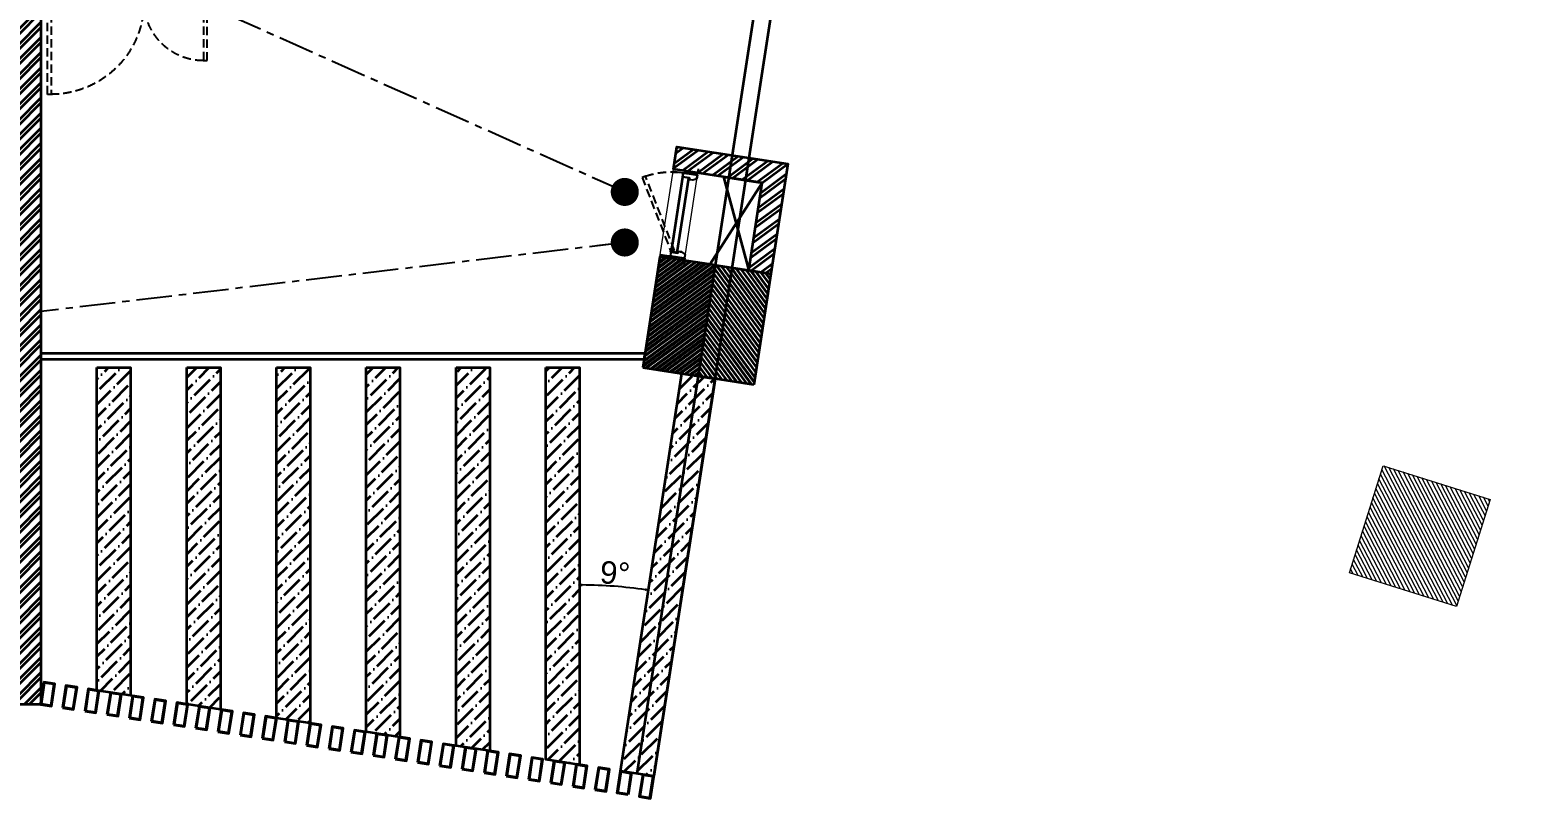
# Model space of a CAD drawing. Header units: millimetres. Extents: x 263321 to 4958806, y 33647 to 987811.
# Drawn here: x 2407852 to 2421064, y 453546 to 460394 of the extents above; entities that cross this region are included whole.
import ezdxf

# ---------------------------------------------------------------- set-up
doc = ezdxf.new("R2010")
doc.units = ezdxf.units.MM
doc.header["$PDMODE"] = 3
for name, pattern in [('CENTER', [50.800000000000004, 31.75, -6.349999999999999, 6.349999999999999, -6.349999999999999]), ('HIDDEN', [0.375, 0.25, -0.125]), ('HIDDEN2', [0.1875, 0.125, -0.0625])]:
    doc.linetypes.add(name, pattern=pattern)
for name, color, linetype, lineweight in [('A-PLAN-COLUMN', 3, 'Continuous', 0), ('A-PLAN-RCC-HATCH', 8, 'Continuous', 13), ('A-PLAN-THIN', 251, 'Continuous', 15), ('Base 7th & 9th', 250, 'Continuous', 35)]:
    doc.layers.add(name, color=color, linetype=linetype, lineweight=lineweight)
doc.layers.add('A-PLAN-DOOR', color=7, linetype='Continuous')
doc.layers.add('FLOORING TOA', color=7, linetype='Continuous')
doc.styles.get("Standard").update_dxf_attribs({"font": 'arial.ttf'})
doc.dimstyles.new('DIM40', dxfattribs={"dimtxt": 80, "dimasz": 20, "dimexe": 30, "dimexo": 25, "dimgap": 20, "dimtad": 1, "dimdec": 0, "dimzin": 0, "dimdsep": 46, "dimtxsty": 'Standard', "dimblk1": 'DOT', "dimblk2": 'DOT', "dimsah": 1, "dimcen": 0.09, "dimclrd": 1, "dimclre": 1, "dimclrt": 2, "dimadec": 0, "dimazin": 0, "dimtfac": 1, "dimtdec": 0, "dimtofl": 0, "dimtmove": 0, "dimatfit": 0, "dimldrblk": 'DOT', "dimfxl": 1, "dimtolj": 1, "dimtzin": 0, "dimarcsym": 0})
doc.dimstyles.new('RSP 250', dxfattribs={"dimtxt": 225, "dimasz": 50, "dimexe": 0, "dimexo": 0, "dimgap": 25, "dimtad": 1, "dimdsep": 46, "dimtxsty": 'Standard', "dimblk": 'DOT', "dimcen": 2.5, "dimclrd": 256, "dimclre": 256, "dimclrt": 4, "dimadec": 0, "dimazin": 0, "dimtfac": 1, "dimtmove": 0, "dimatfit": 3, "dimfxl": 1, "dimarcsym": 0})
pattern_1 = [(45, (2173251.630517745, 180883.0592602555), (42.09495056751167, 154.3481520808761), [198.4375, -39.6875, 0, -39.6875])]

# ---------------------------------------------------------------- blocks, each defined once
blk = doc.blocks.new('A$C3F28102C')
at = {"layer": 'A-PLAN-DOOR'}
h = blk.add_hatch(dxfattribs=at)
h.set_pattern_fill('ANSI31', color=256, style=0)
h.set_pattern_definition([(315, (-1529.32827185787, 1000.113489037183), (-0.4419417382415923, -0.4419417382415923), [])])
h.paths.add_polyline_path([(1.308630814251955, -14.93702832111739), (0, -14.93702832111739), (0, 0), (1.308630814251955, 0)])
h.paths.add_polyline_path([(1.308630814251955, 0.2026889373883023), (1.308630814251955, 0), (0, 0), (0, 1.053679621880289, 0.1157286097553703)])
h.paths.add_polyline_path([(4.936053944431478, -14.93702832111739), (3.627423130179522, -14.93702832111739), (3.627423130179522, 1.45519e-11), (4.936053944431478, 1.45519e-11)])
h.paths.add_polyline_path([(4.936053944431478, 1.45519e-11), (3.627423130179522, 1.45519e-11), (3.627423130179522, 0.2026889373883023, 0.1157286097553703), (4.936053944431478, 1.053679621880289)])
at = {"layer": 'A-PLAN-DOOR', "color": 2}
for points in [[(1.308630814251955, 0.2026889373883023), (1.308630814251955, -14.93702832111739), (0, -14.93702832111739), (0, 1.053679621880289)], [(3.627423130179522, 0.2026889373883023), (3.627423130179522, -14.93702832111739), (4.936053944431478, -14.93702832111739), (4.936053944431478, 1.053679621880289)]]:
    blk.add_lwpolyline(points, dxfattribs=at)
for radius in [3.417261628533555, 2.417261628533555]:
    blk.add_circle((2.468026972201187, 3.417261628550475), radius, dxfattribs=at)
blk = doc.blocks.new('shaft door 750')
at = {"layer": 'A-PLAN-DOOR'}
for p, q in [((335.4779689526185, 59.84042553193285), (-335.4779689526204, 59.84042553170002)), ((-335.4779689525039, 0), (-335.4779689525039, 59.84042553193285)), ((335.4779689526185, 53.35771276598098), (-335.4779689526204, 53.35771276571904)), ((335.4779689525021, 6.482712765951874), (-335.4779689525039, 6.48271276592277)), ((335.4779689525021, 0), (-335.4779689525039, 0)), ((335.4779689525021, 0), (335.4779689526185, 59.84042553193285)), ((-374.0026595745021, -69.81382978725014), (-374.0026595745021, -64.82712765951874)), ((-374.0026595745021, -64.82712765951874), (-374.0026595745021, -69.81382978716283))]:
    blk.add_line(p, q, dxfattribs=at)
at = {"layer": 'A-PLAN-DOOR', "linetype": 'HIDDEN', "ltscale": 300}
blk.add_lwpolyline([(336.7831193658058, 59.84042553204927), (320.3270023444202, 31.33759475589613), (-295.2315388664156, 386.7304842259618), (-278.7754218451464, 415.2333150020859)], close=True, dxfattribs=at)
at = {"layer": 'A-PLAN-DOOR'}
for points in [[(-375.0000000000018, 149.975109298015), (-375.0000000000018, 149.975109298015), (-375.0000000000018, -70.02489070291631), (-430.0000000000018, -70.02489070291631)], [(375, 150.1861702136812), (375, 150.1861702136812), (375, -70.02489070291631), (430, -70.02489070291631)]]:
    blk.add_lwpolyline(points, dxfattribs=at)
for points in [[(-375.0000000000018, 51.86170212764409), (-374.0026595745021, 51.86170212764409), (-374.0026595745021, -61.83510638296138), (-375.0000000000018, -61.83510638296138)], [(-372.5066489361943, 58.34441489362507), (-340.5917553190393, 58.34441489362507), (-340.5917553190393, -3.490691489394521), (-325.6316489360779, -3.490691489365418), (-325.6316489360779, -34.7065720158862), (-340.2383913843678, -68.31781914905878), (-372.5066489361943, -68.31781914888415), (-372.5066489361943, -59.84042553184554), (-374.0026595745021, -59.84042553184554), (-374.0026595745021, -61.83510638296138), (-374.0026595745021, -69.81382978716283), (-339.0957446808479, -69.81382978736656), (-324.1356382977701, -34.90691489368328), (-324.1356382977701, -1.994680851057637), (-339.0957446807315, -1.994680851086741), (-339.0957446807315, 59.84042553190375), (-374.0026595745021, 59.84042553190375), (-374.0026595745021, 49.86702127658646), (-372.5066489361943, 49.86702127658646)], [(372.5066489361925, 58.34441489359597), (340.5917553190375, 58.34441489359597), (340.5917553190375, -3.490691489394521), (325.6316489361925, -3.490691489365418), (325.6316489361925, -34.7065720158862), (340.2383913844824, -68.31781914905878), (372.5066489361925, -68.31781914888415), (372.5066489361925, -59.84042553184554), (374.0026595745003, -59.84042553184554), (374.0026595745003, -61.83510638296138), (374.0026595745003, -69.81382978716283), (339.0957446808461, -69.81382978736656), (324.1356382978847, -34.90691489371238), (324.1356382978847, -1.994680851057637), (339.0957446808461, -1.994680851086741), (339.0957446808461, 59.84042553190375), (374.0026595745003, 59.84042553190375), (374.0026595745003, 49.86702127658646), (372.5066489361925, 49.86702127658646)], [(375, 51.86170212764409), (374.0026595745003, 51.86170212764409), (374.0026595745003, -61.83510638296138), (375, -61.83510638296138)]]:
    blk.add_lwpolyline(points, close=True, dxfattribs=at)
at = {"layer": 'A-PLAN-DOOR', "linetype": 'HIDDEN', "ltscale": 300}
blk.add_arc((337.582099616644, 59.84042553184554), 711.584759191056, 152.6806579122814, 180, dxfattribs=at)
at = {"layer": 'A-PLAN-THIN'}
for p, q in [((395.0000000614673, 149.9751092970837), (-394.999999929687, 149.9751092970837)), ((375, -70.02489070291631), (-375.0000000000018, -70.02489070291631))]:
    blk.add_line(p, q, dxfattribs=at)
at = {"layer": 'A-PLAN-DOOR', "xscale": -0.9973404255317604, "yscale": 0.9973404255317604, "zscale": 0.9973404255317604}
blk.add_blockref('A$C3F28102C', (339.0957446808461, 59.84042553190375), dxfattribs=at)
blk = doc.blocks.new('Door 1500 mm')
at = {"layer": 'A-PLAN-DOOR'}
for p, q in [((-749.00181488198, 144.7368421050487), (-749.00181488198, 149.7277676948579)), ((749.0018148820382, 144.7368421050487), (749.0018148820382, 149.7277676948579)), ((710.4444959679386, 59.89110707782675), (-710.4444959679677, 59.89110707782675)), ((-710.4444959679677, 59.89110707782675), (-710.4444959680258, -2.328306e-10)), ((710.4444959679386, 53.40290381107479), (-710.4444959680258, 53.40290381107479)), ((710.4444959679968, 6.488203266519121), (-710.444495968084, 6.488203267101198)), ((710.4444959680258, -2.328306e-10), (-710.4444959680258, 2.328306e-10)), ((-150, -1.164153e-10), (-150, 53.40290381107479)), ((710.4444959679386, 59.89110707782675), (710.4444959680258, -2.328306e-10))]:
    blk.add_line(p, q, dxfattribs=at)
for points in [[(-750, -90.2722323050257), (-750, -90.2722323050257), (-750, 149.7277676948579), (-851, 149.7277676948579)], [(750, -89.27223230502567), (749.9999999999707, 149.7277676948579), (851, 149.7277676948579)]]:
    blk.add_lwpolyline(points, dxfattribs=at)
for points in [[(-750, 7.985480943578295), (-749.0018148820382, 7.985480943578295), (-749.00181488198, 141.7422867511632), (-749.9999999999417, 141.7422867511632)], [(-747.5045372050662, 1.497277676709927), (-715.5626134299963, 1.497277676709927), (-715.5626134299963, 63.3847549908096), (-700.5898366605687, 63.38475499069317), (-700.5898366605687, 94.62707364954984), (-715.2089502156305, 148.230490018148), (-747.5045372050081, 148.2304900179151), (-747.5045372050081, 139.7459165151231), (-749.00181488198, 139.7459165151231), (-749.00181488198, 141.7422867511632), (-749.00181488198, 149.7277676948579), (-714.0653357531118, 149.7277676950907), (-699.0925589835388, 94.82758620672392), (-699.092558983597, 61.88747731375042), (-714.0653357531118, 61.88747731375042), (-714.0653357531118, -2.328306e-10), (-749.0018148820382, -2.328306e-10), (-749.0018148820382, 9.981851179501971), (-747.5045372050662, 9.981851179501971)], [(747.5045372050954, 1.497277676709927), (715.5626134300255, 1.497277676709927), (715.5626134300255, 63.38475499069317), (700.5898366605105, 63.38475499069317), (700.5898366605105, 94.62707364954984), (715.2089502155723, 148.2304900180315), (747.5045372050954, 148.2304900179151), (747.5045372050954, 139.7459165151231), (749.0018148820382, 139.7459165151231), (749.0018148820382, 141.7422867511632), (749.0018148820382, 149.7277676948579), (714.0653357531992, 149.7277676950907), (699.0925589835678, 94.82758620672392), (699.0925589835678, 61.88747731375042), (714.0653357530538, 61.88747731375042), (714.0653357530538, -2.328306e-10), (749.0018148820382, -2.328306e-10), (749.0018148820382, 9.981851179501971), (747.5045372050954, 9.981851179501971)], [(750, 7.985480943578295), (749.0018148820382, 7.985480943578295), (749.0018148820382, 141.7422867511632), (750.0000000000291, 141.7422867511632)]]:
    blk.add_lwpolyline(points, close=True, dxfattribs=at)
at = {"layer": 'A-PLAN-DOOR', "linetype": 'HIDDEN', "ltscale": 300}
for points in [[(-711.7507517717313, -6.987295825965703), (-678.810642878816, -6.987295825965703), (-678.810642878816, -534.8172566570573), (-711.7507517717604, -534.8172566570573)], [(711.7507517716731, -6.987295825965703), (678.8106428787578, -6.987295825965703), (678.8106428793398, -835.8273914135061), (711.7507517722551, -835.8273914135061)]]:
    blk.add_lwpolyline(points, close=True, dxfattribs=at)
for centre, radius, start, end in [((-678.8106428788743, -6.987295825965703), 528.8568032321253, 270, 0.7570181674091858), ((678.8106428787578, -6.987295825965703), 828.840095586648, 179.5169788418719, 269.9999999983326)]:
    blk.add_arc(centre, radius, start, end, dxfattribs=at)
at = {"layer": 'A-PLAN-DOOR', "extrusion": (0, 0, -1), "yscale": 0.9981851179673188, "zscale": -0.9981851179673188, "rotation": 180}
for p, xscale in [((714.065335753141, -2.328306e-10), 0.9981851179673188), ((-714.0653357530538, -2.328306e-10), -0.9981851179673188)]:
    blk.add_blockref('A$C3F28102C', p, dxfattribs=dict(at, xscale=xscale))
blk = doc.blocks.new('_DOT')
at = {"color": 0, "linetype": 'ByBlock'}
blk.add_line((-0.5, 0), (-1, 0), dxfattribs=at)
at = {"color": 0, "linetype": 'ByBlock', "const_width": 0.5}
blk.add_lwpolyline([(-0.25, 0, 1), (0.25, 0, 1)], format="xyb", close=True, dxfattribs=at)
blk = doc.blocks.new('*D319')
at = {"layer": 'Base 7th & 9th', "lineweight": -2, "transparency": 16777216}
blk.add_arc((2412751.630517571, 451417.1316742055), 4029.940417010977, 81.59835033620118, 89.6445612995569, dxfattribs=at)
at = {"layer": 'Defpoints', "color": 0, "linetype": 'HIDDEN2', "transparency": 16777216}
for p in [(2412751.63051757, 457383.0592602555), (2413662.421928046, 457329.7732790946), (2413161.544481245, 455426.1702506029), (2412751.63051757, 453846.0196490097), (2413117.107439544, 453789.72108341)]:
    blk.add_point(p, dxfattribs=at)
at = {"layer": 'Base 7th & 9th', "linetype": 'HIDDEN2', "lineweight": -2, "transparency": 16777216, "xscale": 25, "yscale": 25, "zscale": 25}
for p, rotation in [((2412751.63051757, 455447.0720912163), 179.8222806497797), ((2413365.171457977, 455400.09379794), 351.4206309859784)]:
    blk.add_blockref('_DOT', p, dxfattribs=dict(at, rotation=rotation))
at = {"layer": 'Base 7th & 9th', "color": 4, "linetype": 'HIDDEN2', "transparency": 16777216, "insert": (2413068.240135542, 455552.0831423071), "char_height": 200, "attachment_point": 5, "rotation": 355.6214558178753}
blk.add_mtext('9°', dxfattribs=at)
blk = doc.blocks.new('Columns')
at = {"layer": 'A-PLAN-RCC-HATCH'}
h = blk.add_hatch(dxfattribs=at)
h.set_pattern_fill('ANSI31', color=256, scale=250, angle=-8.757088364219028, style=0)
h.set_pattern_definition([(36.24291163578097, (380108.4672578909, -683846.949732804), (-18.47530857210077, 25.20367975446561), [])])
h.paths.add_polyline_path([(35404.57668015733, -31462.99252305331), (35898.74802161427, -31539.11535328347), (36050.99368207483, -30550.7726703689), (35556.82234061742, -30474.64984013862)])
h = blk.add_hatch(dxfattribs=at)
h.set_pattern_fill('ANSI31', color=256, scale=250, angle=-8.757088364219028, style=0)
h.set_pattern_definition([(126.2429116357225, (-488660.9489015883, -550020.5190443461), (25.20367975448447, 18.47530857207505), [])])
h.paths.add_polyline_path([(36392.91936307098, -31615.23818351422), (35898.74802161381, -31539.11535328347), (36050.99368207529, -30550.77267036901), (36545.16502339975, -30626.89550146088)])
h = blk.add_hatch(dxfattribs=at)
h.set_pattern_fill('ANSI31', color=256, scale=250, style=0)
h.set_pattern_definition([(117.4858232715631, (-555729.1466689901, -465850.2574171054), (27.72265802362101, 14.42278517157356), [])])
h.paths.add_polyline_path([(42653.45992159471, -33590.88221762248), (41699.81740385294, -33289.94044857915), (42000.75917289639, -32336.29793083726), (42954.40169063816, -32637.23969988059)])
at = {"layer": 'A-PLAN-COLUMN', "elevation": 6.128159000000002e-10}
for points in [[(35404.57668015733, -31462.99252305331), (35898.74802161427, -31539.11535328347), (36050.99368207483, -30550.7726703689), (35556.82234061742, -30474.64984013862)], [(36392.91936307098, -31615.23818351422), (35898.74802161381, -31539.11535328347), (36050.99368207529, -30550.77267036901), (36545.16502339975, -30626.89550146088)], [(42653.45992159471, -33590.88221762248), (41699.81740385294, -33289.94044857915), (42000.75917289639, -32336.29793083726), (42954.40169063816, -32637.23969988059)]]:
    blk.add_lwpolyline(points, close=True, dxfattribs=at)

msp = doc.modelspace()

# ---------------------------------------------------------------- hatches: boundary and pattern name
at = {"layer": 'Base 7th & 9th'}
h = msp.add_hatch(dxfattribs=at)
h.set_pattern_fill('ANSI32', color=256, scale=10, angle=-90.00000000000001, style=0)
h.set_pattern_definition([(45.00000000000001, (2170951.630517921, 878883.0592602557), (67.35192090801867, -67.35192090801864), []), (45.00000000000001, (2170951.630517921, 878927.9605602557), (67.35192090801867, -67.35192090801864), [])])
h.paths.add_polyline_path([(2407751.630517745, 454383.0592602554), (2407751.630517745, 460783.0592602554), (2407951.630517745, 460783.0592602554), (2407951.630517745, 454383.0592602554)])
h = msp.add_hatch(dxfattribs=at)
h.set_pattern_fill('ANSI32', color=256, scale=10, angle=81.24291135857432, style=0)
h.set_pattern_definition([(216.2429119129873, (2213581.589601831, 816046.7669759952), (-56.31274089943481, 76.82081561916095), []), (216.2429119129873, (2213574.753573971, 816002.3891046536), (-56.31274089943481, 76.82081561916095), [])])
h.paths.add_polyline_path([(2413619.470847859, 459349.8612004844), (2414607.813534637, 459197.6155355431), (2414607.813534964, 459197.6155354927), (2414607.81353573, 459197.6155353745), (2414607.813534964, 459197.6155354927), (2414607.813534637, 459197.6155355431), (2414607.813534334, 459197.6155357568), (2414607.813532913, 459197.6155368083), (2414607.813534637, 459197.6155355431), (2414607.813534579, 459197.6155351712), (2414457.090332269, 458219.156281848), (2414457.090330586, 458219.1562824879), (2414457.090332269, 458219.156281848), (2414259.421799275, 458249.6054098567), (2414379.695865849, 459030.3961301497), (2413589.021716421, 459152.1926634077)])
h = msp.add_hatch(dxfattribs=at)
h.set_pattern_fill('ANSI31', color=256, scale=250, angle=-8.757088364219028, style=0)
h.set_pattern_definition([(36.24291163578097, (2758020.39256676, -195000.8979494952), (-18.47530857210077, 25.20367975446561), [])])
h.paths.add_polyline_path([(2413316.501989027, 457383.0592602554), (2413810.673330484, 457306.9364300253), (2413962.918990945, 458295.2791129398), (2413468.747649487, 458371.4019431702)])
h = msp.add_hatch(dxfattribs=at)
h.set_pattern_fill('ANSI31', color=256, scale=250, angle=-8.757088364219028, style=0)
h.set_pattern_definition([(126.2429116357225, (1889250.976407281, -61174.46726103732), (25.20367975448447, 18.47530857207505), [])])
h.paths.add_polyline_path([(2414304.84467194, 457230.8135997946), (2413810.673330483, 457306.9364300254), (2413962.918990945, 458295.2791129397), (2414457.090332269, 458219.156281848)])
h = msp.add_hatch(dxfattribs=at)
h.set_pattern_fill('ANSI36', color=20, scale=25)
h.set_pattern_definition(pattern_1)
h.paths.add_polyline_path([(2408451.63051757, 457383.0592602555), (2408751.63051757, 457383.0592602555), (2408751.63051757, 454462.1851272078), (2408451.63051757, 454508.3975380727)])
h = msp.add_hatch(dxfattribs=at)
h.set_pattern_fill('ANSI36', color=20, scale=25)
h.set_pattern_definition(pattern_1)
h.paths.add_polyline_path([(2409251.63051757, 457383.0592602555), (2409551.63051757, 457383.0592602555), (2409551.63051757, 454338.9520315682), (2409251.63051757, 454385.164442436)])
h.paths.add_polyline_path([(2410051.63051757, 457383.0592602555), (2410351.63051757, 457383.0592602555), (2410351.63051757, 454215.7189359305), (2410051.63051757, 454261.9313467934)])
h.paths.add_polyline_path([(2410851.63051757, 457383.0592602555), (2411151.63051757, 457383.0592602555), (2411151.63051757, 454092.4858402903), (2410851.63051757, 454138.6982511538)])
h.paths.add_polyline_path([(2411651.63051757, 457383.0592602555), (2411951.63051757, 457383.0592602555), (2411951.63051757, 453969.2527446499), (2411651.63051757, 454015.4651555141)])
h.paths.add_polyline_path([(2412451.63051757, 457383.0592602555), (2412751.63051757, 457383.0592602555), (2412751.63051757, 453846.0196490097), (2412451.63051757, 453892.2320598743)])
h.paths.add_polyline_path([(2413662.421928046, 457329.7732790946), (2413958.924732921, 457284.0995809563), (2413413.610244421, 453744.0473852713), (2413117.107439544, 453789.72108341)])
at = {"layer": 'FLOORING TOA', "true_color": 0xc7c8ca}
h = msp.add_hatch(dxfattribs=at)
h.set_pattern_fill('EARTH', color=9, scale=120)
h.set_pattern_definition([(0, (0, 0), (762, 762), [762, -762]), (0, (0, 285.75), (762, 762), [762, -762]), (0, (0, 571.5), (762, 762), [762, -762]), (90, (95.25, 666.75), (-762, 762), [762, -762]), (90, (381, 666.75), (-762, 762), [762, -762]), (90, (666.75, 666.75), (-762, 762), [762, -762])])
edge = h.paths.add_edge_path()
edge.add_line((2399150.321192376, 470683.0578325351), (2406751.630517746, 470683.0578325351))
edge.add_line((2406751.630517746, 470683.0578325351), (2406751.630517745, 489283.0592575023))
edge.add_line((2406751.630517745, 489283.0592575023), (2406777, 491421.921634517))
edge.add_line((2406777, 491421.9216345176), (2410711.630547313, 491383.0592602555))
edge.add_line((2410711.630547313, 491383.0592602555), (2410711.630547313, 490662.7870279506))
edge.add_line((2410711.630547313, 490662.7870279506), (2412251.630547313, 490662.7870279506))
edge.add_line((2412251.630547313, 490662.7870279506), (2412251.630547313, 491383.0592602555))
edge.add_line((2412251.630547313, 491383.0592602555), (2413501.630547313, 491383.0592602555))
edge.add_line((2413501.630547313, 491383.0592602555), (2413501.630547313, 490641.9158845746))
edge.add_line((2413501.630547313, 490641.9158845746), (2414541.630547313, 490641.9158845746))
edge.add_line((2414541.630547313, 490641.9158845746), (2414541.630547313, 491383.0592602556))
edge.add_line((2414541.630547313, 491383.0592602556), (2419059.805960172, 491383.0592602556))
edge.add_line((2419059.805960172, 491383.0592602556), (2419290.868014496, 492883.0592602547))
edge.add_line((2419290.868014496, 492883.0592602547), (2413191.630517568, 492883.0592602555))
edge.add_line((2413191.630517568, 492883.0592602555), (2413191.630517565, 495458.1819351792))
edge.add_line((2413191.630517565, 495458.1819351792), (2416206.16058251, 495458.1819351792))
edge.add_line((2416206.16058251, 495458.1819351792), (2416206.160582514, 496558.1819351799))
edge.add_line((2416206.160582514, 496558.1819351799), (2413191.630517564, 496558.1819351903))
edge.add_line((2413191.630517564, 496558.1819351903), (2413191.630517564, 498963.0592602555))
edge.add_line((2413191.630517564, 498963.0592602555), (2411651.63051757, 498963.0592602555))
edge.add_line((2411651.63051757, 498963.0592602555), (2411651.63051757, 492883.0592602555))
edge.add_line((2411651.63051757, 492883.0592602555), (2404451.63051757, 492883.0592602555))
edge.add_line((2404451.63051757, 492883.0592602555), (2404452.56956876, 502283.0591664449))
edge.add_line((2404452.56956876, 502283.0591664449), (2402951.63632286, 502283.0591664449))
edge.add_line((2402951.63632286, 502283.0591664449), (2402951.394045354, 497183.4744241329))
edge.add_line((2402951.394045354, 497183.4744241329), (2402951.63051757, 497133.0592602548))
edge.add_line((2402951.63051757, 497133.0592602548), (2399951.63051757, 497133.0592602797))
edge.add_line((2399951.63051757, 497133.0592602797), (2399951.63051757, 505326.9273614254))
edge.add_arc((2397396.443812174, -38564.46291395649), 543897.3923404922, 89.73082799314989, 95.30777754552614)
edge.add_line((2347082.807596174, 503000.7791442012), (2347082.943286144, 472483.059265329))
edge.add_line((2347082.943286144, 472483.059265329), (2343851.630517274, 472483.0592653615))
edge.add_line((2343851.630517274, 472483.0592653615), (2343851.630517275, 458383.1853909058))
edge.add_line((2343851.630517275, 458383.1853909058), (2354252.395826197, 458383.1853915628))
edge.add_line((2354252.395826197, 458383.1853915628), (2354252.668447803, 455753.3516733707))
edge.add_arc((2374151.317465172, 141679.2904732292), 314703.7847746141, 88.06971464749199, 93.62521750644811, ccw=False)
edge.add_line((2384751.630517745, 456204.4969585824), (2384751.630517745, 459200.2561727802))
edge.add_line((2384751.630517745, 459200.2561727802), (2394751.79953116, 459200.2561727802))
edge.add_line((2394751.79953116, 459200.2561727802), (2394749.644104387, 457484.3178648282))
edge.add_line((2394749.644104387, 457484.3178648282), (2395751.630517745, 457483.0593391459))
edge.add_line((2395751.630517745, 457483.0593391459), (2395751.630517745, 458383.0592602554))
edge.add_line((2395751.630517745, 458383.0592602554), (2396651.630517745, 458383.0592602554))
edge.add_line((2396651.630517745, 458383.0592602554), (2396651.630517745, 459197.3988922023))
edge.add_line((2396651.630517745, 459197.3988922023), (2399811.187445385, 459197.9811283225))
edge.add_line((2399811.187445385, 459197.9811283225), (2399811.187445385, 460833.0592602552))
edge.add_line((2399811.187445385, 460833.0592602552), (2398551.630507604, 460833.0592602552))
edge.add_line((2398551.630507604, 460833.0592602552), (2398551.630507604, 466883.0592602565))
edge.add_line((2398551.630507604, 466883.0592602565), (2403551.677576368, 466883.0592264335))
edge.add_line((2403551.677576368, 466883.0592264335), (2403551.677576368, 465533.0592264096))
edge.add_line((2403551.677576368, 465533.0592264096), (2407851.677576368, 465533.0592602316))
edge.add_line((2407851.677576368, 465533.0592602316), (2407851.677576368, 460783.0592602554))
edge.add_line((2407851.677576368, 460783.0592602554), (2409491.630517745, 460783.0592602554))
edge.add_line((2409491.630517745, 460783.0592602554), (2409496.282344138, 466883.0557127972))
edge.add_line((2409496.282344138, 466883.0557127972), (2415285.79240622, 466883.0592602565))
edge.add_line((2415285.79240622, 466883.0592602565), (2415516.854455017, 468383.0592511878))
edge.add_line((2415516.854455017, 468383.0592511878), (2399151.605900234, 468383.0592602859))
edge.add_arc((2399151.630507605, 468983.0592597816), 600.000000000291, 180.0002212725493, 269.9976501691981, ccw=False)
edge.add_line((2398551.630507609, 468983.0569426209), (2398551.630507606, 470083.0606654963))
edge.add_arc((2399151.6305076, 470083.0592611271), 599.9999999960556, 90.12503049327307, 179.9998658926152, ccw=False)
edge = h.paths.add_edge_path(flags=16)
edge.add_line((2350804.271677346, 495933.0592607095), (2349254.312755208, 495933.0592607095))
edge.add_arc((2349254.314675455, 495533.0546248224), 400.0046358917132, 90.00027505199854, 179.7888739581309)
edge.add_line((2348854.312755208, 495534.5285763963), (2348854.312755208, 492844.3594191521))
edge.add_line((2348854.312755208, 492844.3594191521), (2350804.271677346, 492844.3594191521))
edge.add_line((2350804.271677346, 492844.3594191521), (2350804.271677346, 495933.0592607095))
h.paths.add_polyline_path([(2380451.630496949, 495933.0592602546), (2394411.630517571, 495933.0592602546), (2394411.630517571, 489283.0629095543), (2388129.725874395, 489289.9203665049), (2388129.725874395, 487283.0592611264), (2379984.676676949, 487283.0451702359), (2379984.684635593, 489283.0624381801), (2380551.628700009, 489283.0592547227)], flags=16)
edge = h.paths.add_edge_path(flags=16)
edge.add_line((2404951.630521772, 487283.0592611264), (2348951.630517745, 487283.0592611264))
edge.add_arc((2348951.630517746, 486983.0592611261), 300.0000000003492, 90.00000000008895, 179.9970138753889)
edge.add_line((2348651.630518153, 486983.074896438), (2348650.87481061, 472483.0592306879))
edge.add_line((2348650.87481061, 472483.0592306879), (2404951.630521772, 472483.0592306879))
edge.add_line((2404951.630521772, 472483.0592306879), (2404951.630521772, 487283.0592611264))
h.paths.add_polyline_path([(2396751.630507604, 460833.0592602562), (2396751.630507604, 464283.0592602547)], flags=16)

# ---------------------------------------------------------------- linework, layer by layer
at = {"layer": 'Base 7th & 9th', "color": 2}
msp.add_line((2413265.358841983, 453766.8842343406), (2420915.867132885, 503432.1677442044), dxfattribs=at)
at = {"layer": 'Base 7th & 9th', "elevation": 6.128159e-10}
for points in [[(2413413.61024442, 453744.0473852714), (2413314.775976129, 453759.2719513174), (2413284.326844037, 453561.6034147346), (2413383.161112328, 453546.3788486884), (2421064.118535323, 503409.3308951354)], [(2407751.630517745, 454383.0592602554), (2407751.630517745, 460783.0592602554), (2407951.630517745, 460783.0592602554), (2407951.630517745, 454383.0592602554), (2407751.630517745, 454383.0592602554)]]:
    msp.add_lwpolyline(points, dxfattribs=at)
for points in [[(2413619.470847859, 459349.8612004844), (2413619.470847859, 459349.8612004844), (2413619.470847859, 459349.8612004844), (2414607.813534637, 459197.6155355431), (2414607.813534964, 459197.6155354927), (2414607.813534964, 459197.6155354927), (2414607.81353573, 459197.6155353745), (2414607.813534964, 459197.6155354927), (2414607.813534964, 459197.6155354927), (2414607.813534637, 459197.6155355431), (2414607.813534334, 459197.6155357568), (2414607.813532913, 459197.6155368083), (2414607.813534637, 459197.6155355431), (2414607.813534579, 459197.6155351712), (2414457.090332269, 458219.156281848), (2414457.090330586, 458219.1562824879), (2414457.090330586, 458219.1562824879), (2414457.090330586, 458219.1562824879), (2414457.090332269, 458219.156281848), (2414259.421799275, 458249.6054098567), (2414259.421799275, 458249.6054098567), (2414259.421799275, 458249.6054098567), (2414379.695865849, 459030.3961301497), (2413589.021716421, 459152.1926634077)], [(2413316.501989027, 457383.0592602554), (2413810.673330484, 457306.9364300253), (2413962.918990945, 458295.2791129398), (2413468.747649487, 458371.4019431702)], [(2414304.84467194, 457230.8135997946), (2413810.673330483, 457306.9364300254), (2413962.918990945, 458295.2791129397), (2414457.090332269, 458219.156281848)], [(2407951.630517745, 457458.0592602554), (2413328.055091743, 457458.0592602554), (2413335.75716022, 457508.0592602554), (2407951.630517745, 457508.0592602554)], [(2408451.63051757, 457383.0592602555), (2408751.63051757, 457383.0592602555), (2408751.63051757, 454462.1851272078), (2408451.63051757, 454508.3975380727)], [(2409251.63051757, 457383.0592602555), (2409551.63051757, 457383.0592602555), (2409551.63051757, 454338.9520315682), (2409251.63051757, 454385.164442436)], [(2410051.63051757, 457383.0592602555), (2410351.63051757, 457383.0592602555), (2410351.63051757, 454215.7189359305), (2410051.63051757, 454261.9313467934)], [(2410851.63051757, 457383.0592602555), (2411151.63051757, 457383.0592602555), (2411151.63051757, 454092.4858402903), (2410851.63051757, 454138.6982511538)], [(2411651.63051757, 457383.0592602555), (2411951.63051757, 457383.0592602555), (2411951.63051757, 453969.2527446499), (2411651.63051757, 454015.4651555141)], [(2412451.63051757, 457383.0592602555), (2412751.63051757, 457383.0592602555), (2412751.63051757, 453846.0196490097), (2412451.63051757, 453892.2320598743)], [(2413662.421928046, 457329.7732790946), (2413958.924732921, 457284.0995809563), (2413413.610244421, 453744.0473852713), (2413117.107439544, 453789.72108341)], [(2407947.276356298, 454383.729981225), (2408046.110624589, 454368.5054151788), (2408076.559756681, 454566.1739517618), (2407977.72548839, 454581.3985178079)], [(2407952.979298014, 454387.9104663373), (2408041.930139476, 454374.2083568957), (2408070.856814964, 454561.9934666496), (2407981.905973502, 454575.6955760911)], [(2408144.944892881, 454353.2808491328), (2408243.779161172, 454338.0562830867), (2408274.228293264, 454535.7248196696), (2408175.394024973, 454550.9493857156)], [(2408150.647834597, 454357.461334245), (2408239.598676059, 454343.7592248035), (2408268.525351547, 454531.5443345574), (2408179.574510084, 454545.2464439988)], [(2408342.613429463, 454322.8317170405), (2408441.447697755, 454307.6071509944), (2408471.896829847, 454505.2756875773), (2408373.062561555, 454520.5002536234)], [(2408348.31637118, 454327.0122021527), (2408437.267212642, 454313.3100927112), (2408466.19388813, 454501.0952024651), (2408377.243046667, 454514.7973119066)], [(2408540.281966046, 454292.3825849483), (2408639.116234338, 454277.1580189022), (2408669.565366429, 454474.8265554851), (2408570.731098138, 454490.0511215312)], [(2408545.984907763, 454296.5630700607), (2408634.935749225, 454282.8609606191), (2408663.862424713, 454470.6460703728), (2408574.91158325, 454484.3481798144)], [(2408737.950502628, 454261.9334528561), (2408836.78477092, 454246.70888681), (2408867.233903012, 454444.3774233928), (2408768.399634721, 454459.601989439)], [(2408743.653444346, 454266.1139379684), (2408832.604285808, 454252.4118285268), (2408861.530961296, 454440.1969382806), (2408772.580119833, 454453.8990477221)], [(2408935.619039211, 454231.4843207638), (2409034.453307503, 454216.2597547177), (2409064.902439595, 454413.9282913007), (2408966.068171304, 454429.1528573467)], [(2408941.321980929, 454235.6648058761), (2409030.272822391, 454221.9626964346), (2409059.199497879, 454409.7478061884), (2408970.248656416, 454423.4499156298)], [(2409133.287575794, 454201.0351886716), (2409232.121844086, 454185.8106226254), (2409262.570976178, 454383.4791592084), (2409163.736707887, 454398.7037252544)], [(2409138.990517512, 454205.2156737838), (2409227.941358974, 454191.5135643423), (2409256.868034462, 454379.2986740961), (2409167.917192999, 454393.0007835376)], [(2409330.956112377, 454170.5860565794), (2409429.790380669, 454155.3614905332), (2409460.239512761, 454353.0300271162), (2409361.40524447, 454368.2545931622)], [(2409336.659054095, 454174.7665416916), (2409425.609895557, 454161.06443225), (2409454.536571044, 454348.8495420038), (2409365.585729582, 454362.5516514453)], [(2409528.62464896, 454140.1369244871), (2409627.458917252, 454124.9123584409), (2409657.908049344, 454322.5808950239), (2409559.073781053, 454337.8054610699)], [(2409534.327590677, 454144.3174095993), (2409623.27843214, 454130.6153001578), (2409652.205107627, 454318.4004099115), (2409563.254266165, 454332.102519353)], [(2409726.293185543, 454109.6877923949), (2409825.127453835, 454094.4632263487), (2409855.576585927, 454292.1317629316), (2409756.742317636, 454307.3563289777)], [(2409731.99612726, 454113.8682775071), (2409820.946968723, 454100.1661680656), (2409849.87364421, 454287.9512778193), (2409760.922802748, 454301.6533872609)], [(2409923.961722126, 454079.2386603027), (2410022.795990418, 454064.0140942566), (2410053.24512251, 454261.6826308394), (2409954.410854219, 454276.9071968854)], [(2409929.664663843, 454083.4191454148), (2410018.615505306, 454069.7170359733), (2410047.542180793, 454257.5021457272), (2409958.591339331, 454271.2042551687)], [(2410121.630258709, 454048.7895282104), (2410220.464527001, 454033.5649621643), (2410250.913659093, 454231.2334987472), (2410152.079390801, 454246.4580647933)], [(2410127.333200426, 454052.9700133227), (2410216.284041889, 454039.2679038811), (2410245.210717376, 454227.0530136349), (2410156.259875914, 454240.7551230764)], [(2410319.298795292, 454018.3403961181), (2410418.133063584, 454003.115830072), (2410448.582195676, 454200.7843666549), (2410349.747927384, 454216.008932701)], [(2410325.001737009, 454022.5208812304), (2410413.952578471, 454008.8187717889), (2410442.879253959, 454196.6038815426), (2410353.928412497, 454210.3059909842)], [(2410516.967331875, 453987.8912640258), (2410615.801600167, 453972.6666979797), (2410646.250732259, 454170.3352345626), (2410547.416463967, 454185.5598006088)], [(2410522.670273592, 453992.0717491382), (2410611.621115054, 453978.3696396966), (2410640.547790542, 454166.1547494503), (2410551.59694908, 454179.8568588919)], [(2410714.635868458, 453957.4421319336), (2410813.47013675, 453942.2175658875), (2410843.919268842, 454139.8861024703), (2410745.08500055, 454155.1106685165)], [(2410720.338810175, 453961.6226170459), (2410809.289651637, 453947.9205076043), (2410838.216327125, 454135.7056173581), (2410749.265485663, 454149.4077267996)], [(2410912.304405041, 453926.9929998413), (2411011.138673333, 453911.7684337952), (2411041.587805425, 454109.436970378), (2410942.753537133, 454124.6615364242)], [(2410918.007346758, 453931.1734849536), (2411006.95818822, 453917.4713755121), (2411035.884863708, 454105.2564852658), (2410946.934022246, 454118.9585947073)], [(2411109.972941624, 453896.5438677492), (2411208.807209915, 453881.319301703), (2411239.256342008, 454078.987838286), (2411140.422073716, 454094.212404332)], [(2411115.675883341, 453900.7243528614), (2411204.626724803, 453887.0222434199), (2411233.553400291, 454074.8073531736), (2411144.602558828, 454088.5094626152)], [(2411307.641478207, 453866.0947356569), (2411406.475746498, 453850.8701696107), (2411436.924878591, 454048.5387061937), (2411338.090610299, 454063.7632722398)], [(2411313.344419924, 453870.2752207692), (2411402.295261386, 453856.5731113276), (2411431.221936874, 454044.3582210814), (2411342.271095411, 454058.0603305229)], [(2411505.31001479, 453835.6456035646), (2411604.144283081, 453820.4210375184), (2411634.593415174, 454018.0895741014), (2411535.759146882, 454033.3141401475)], [(2411511.012956507, 453839.8260886769), (2411599.963797969, 453826.1239792353), (2411628.890473456, 454013.9090889891), (2411539.939631994, 454027.6111984306)], [(2411702.978551373, 453805.1964714724), (2411801.812819664, 453789.9719054262), (2411832.261951757, 453987.6404420091), (2411733.427683465, 454002.8650080552)], [(2411708.68149309, 453809.3769565846), (2411797.632334552, 453795.674847143), (2411826.559010039, 453983.4599568968), (2411737.608168577, 453997.1620663384)], [(2411900.647087956, 453774.7473393802), (2411999.481356247, 453759.5227733341), (2412029.93048834, 453957.1913099169), (2411931.096220048, 453972.4158759629)], [(2411906.350029672, 453778.9278244924), (2411995.300871135, 453765.2257150508), (2412024.227546622, 453953.0108248047), (2411935.27670516, 453966.7129342461)], [(2412098.315624539, 453744.2982072879), (2412197.14989283, 453729.0736412418), (2412227.599024923, 453926.7421778247), (2412128.764756631, 453941.9667438708)], [(2412104.018566255, 453748.4786924002), (2412192.969407718, 453734.7765829586), (2412221.896083205, 453922.5616927124), (2412132.945241743, 453936.2638021539)], [(2412295.984161122, 453713.8490751956), (2412394.818429413, 453698.6245091495), (2412425.267561506, 453896.2930457324), (2412326.433293214, 453911.5176117786)], [(2412301.687102838, 453718.029560308), (2412390.637944301, 453704.3274508663), (2412419.564619788, 453892.1125606202), (2412330.613778326, 453905.8146700617)], [(2412493.652697705, 453683.3999431034), (2412592.486965996, 453668.1753770573), (2412622.936098088, 453865.8439136401), (2412524.101829796, 453881.0684796863)], [(2412499.355639421, 453687.5804282157), (2412588.306480884, 453673.878318774), (2412617.233156371, 453861.663428528), (2412528.282314909, 453875.3655379694)], [(2412691.321234288, 453652.9508110111), (2412790.155502579, 453637.726244965), (2412820.604634671, 453835.3947815479), (2412721.770366379, 453850.619347594)], [(2412697.024176004, 453657.1312961234), (2412785.975017467, 453643.4291866819), (2412814.901692954, 453831.2142964357), (2412725.950851492, 453844.9164058771)], [(2412888.98977087, 453622.501678919), (2412987.824039161, 453607.2771128728), (2413018.273171254, 453804.9456494557), (2412919.438902962, 453820.1702155017)], [(2412894.692712587, 453626.6821640312), (2412983.64355405, 453612.9800545897), (2413012.570229537, 453800.7651643434), (2412923.619388075, 453814.4672737849)], [(2413185.492575745, 453576.8279807806), (2413086.658307454, 453592.0525468267), (2413117.107439545, 453789.7210834096), (2413215.941707836, 453774.4965173635)], [(2413181.312090633, 453582.5309224975), (2413092.36124917, 453596.2330319389), (2413121.287924658, 453784.0181416927), (2413210.23876612, 453770.3160322512)], [(2413290.029785753, 453565.7838998468), (2413378.980627215, 453552.0817904053), (2413407.907302703, 453739.8669001592), (2413318.956461241, 453753.5690096006)]]:
    msp.add_lwpolyline(points, close=True, dxfattribs=at)
at = {"layer": 'Base 7th & 9th', "ltscale": 1000, "elevation": 3.959799384493596e-10}
msp.add_lwpolyline([(2414033.775933327, 459083.6821007591), (2414259.42180679, 458249.6054086989), (2413913.501868251, 458302.8913952834), (2414379.695865391, 459030.3961220791), (2414033.775933327, 459083.6821007591), (2414379.695867579, 459030.3961362889)], dxfattribs=at)

# ---------------------------------------------------------------- block references
at = {"layer": 'A-PLAN-COLUMN'}
msp.add_blockref('Columns', (2377911.925308869, 488846.0517833087), dxfattribs=at)
at = {"layer": 'Base 7th & 9th', "extrusion": (0, 0, -1), "zscale": -1}
msp.add_blockref('Door 1500 mm', (-2408721.630517745, 460653.3314925607), dxfattribs=at)
at = {"layer": 'Base 7th & 9th', "xscale": -1, "rotation": 81.24291196026884}
msp.add_blockref('shaft door 750', (2413677.11148519, 458738.9642445948, -1.073481519943141e-08), dxfattribs=at)

# ---------------------------------------------------------------- dimensions: what is measured, and where the dimension line sits
at = {"layer": 'Base 7th & 9th', "linetype": 'HIDDEN2'}
dim = msp.add_angular_dim_2l(base=(2413161.544481245, 455426.1702506029), line1=((2413117.107439544, 453789.72108341), (2413662.421928046, 457329.7732790946)), line2=((2412751.63051757, 457383.0592602555), (2412751.63051757, 453846.0196490097)), dimstyle='RSP 250', override={"dimtxt": 200, "dimasz": 25, "dimgap": 15, "dimdec": 0, "dimtmove": 1, "dimfxl": 125}, dxfattribs=at)
dim.commit()
dim.dimension.update_dxf_attribs({"geometry": '*D319', "text_midpoint": (2413068.240135542, 455552.0831423071)})

# ---------------------------------------------------------------- leaders
at = {"layer": 'Base 7th & 9th', "linetype": 'CENTER', "ltscale": 10}
for points in [[(2413154.804807022, 458948.3378586852), (2409491.630517745, 460583.0592602554)], [(2413154.804807022, 458497.757985089), (2407951.630517745, 457883.0592602554)]]:
    msp.add_leader(points, dimstyle='DIM40', override={"dimasz": 250, "dimclrd": 256}, dxfattribs=at)

doc.saveas('drawing.dxf')
